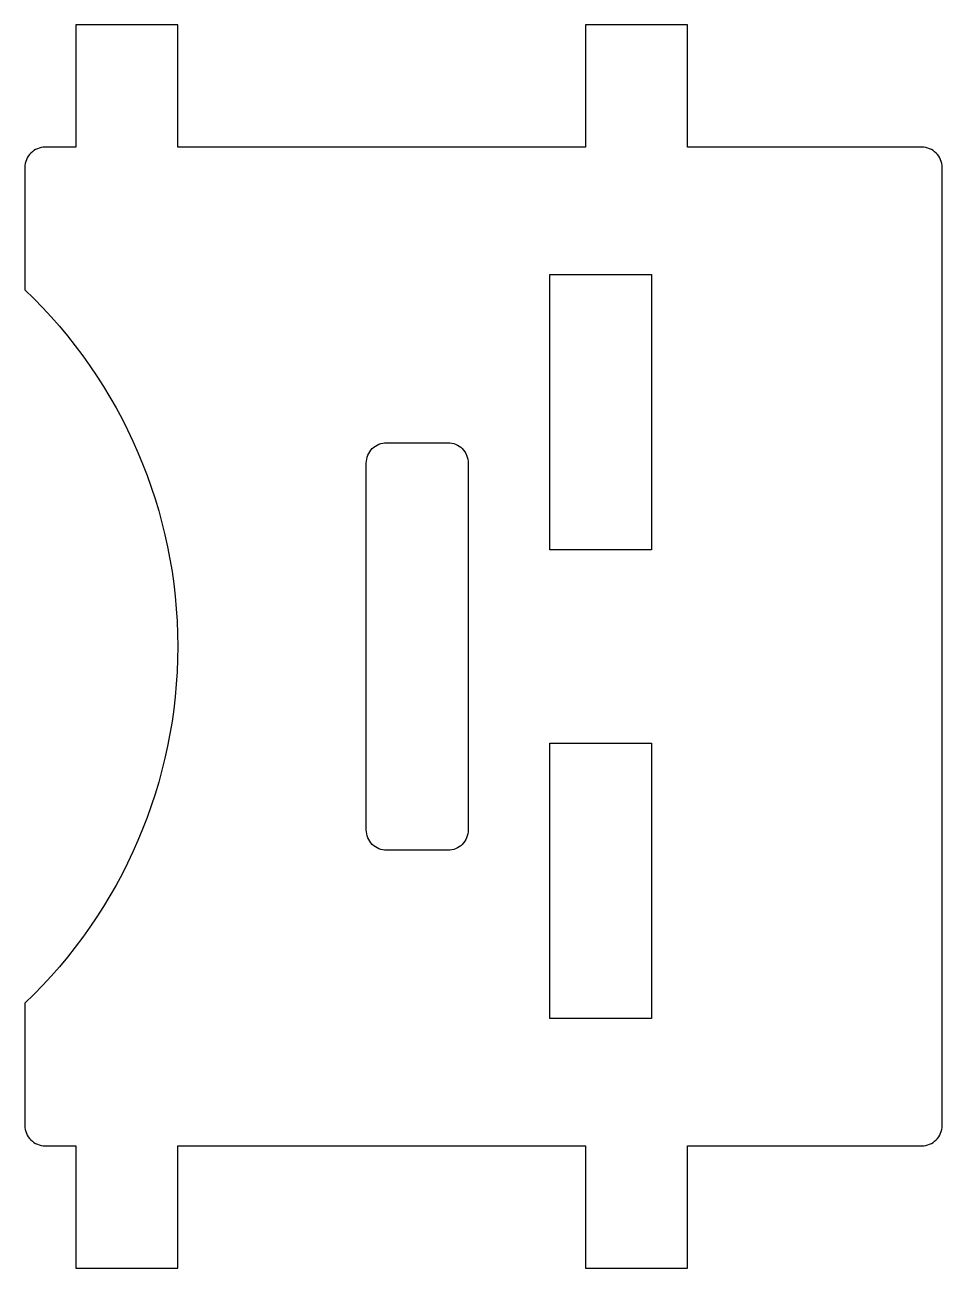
# Model space of a CAD drawing. Header units: millimetres. Extents: x -90 to 0, y -14 to 108.
import ezdxf

# ---------------------------------------------------------------- set-up
doc = ezdxf.new("R2010")
doc.units = ezdxf.units.MM

msp = doc.modelspace()

# ---------------------------------------------------------------- linework, layer by layer
for points in [[(0, 0), (0, 94, 0.414214), (-2, 96), (-25, 96), (-25, 108), (-35, 108), (-35, 96), (-75, 96), (-75, 108), (-85, 108), (-85, 96), (-88, 96, 0.414214), (-90, 94), (-90, 82, -0.428571), (-90, 12), (-90, 0, 0.414214), (-88, -2), (-85, -2), (-85, -14), (-75, -14), (-75, -2), (-35, -2), (-35, -14), (-25, -14), (-25, -2), (-2, -2, 0.414214)], [(-46.5, 65), (-46.5, 29, -0.414214), (-48.5, 27), (-54.5, 27, -0.414214), (-56.5, 29), (-56.5, 65, -0.414214), (-54.5, 67), (-48.5, 67, -0.414214)]]:
    msp.add_lwpolyline(points, format="xyb", close=True)
for points in [[(-28.5, 56.5), (-38.5, 56.5), (-38.5, 83.5), (-28.5, 83.5)], [(-38.5, 37.5), (-28.5, 37.5), (-28.5, 10.5), (-38.5, 10.5)]]:
    msp.add_lwpolyline(points, close=True)

doc.saveas('drawing.dxf')
